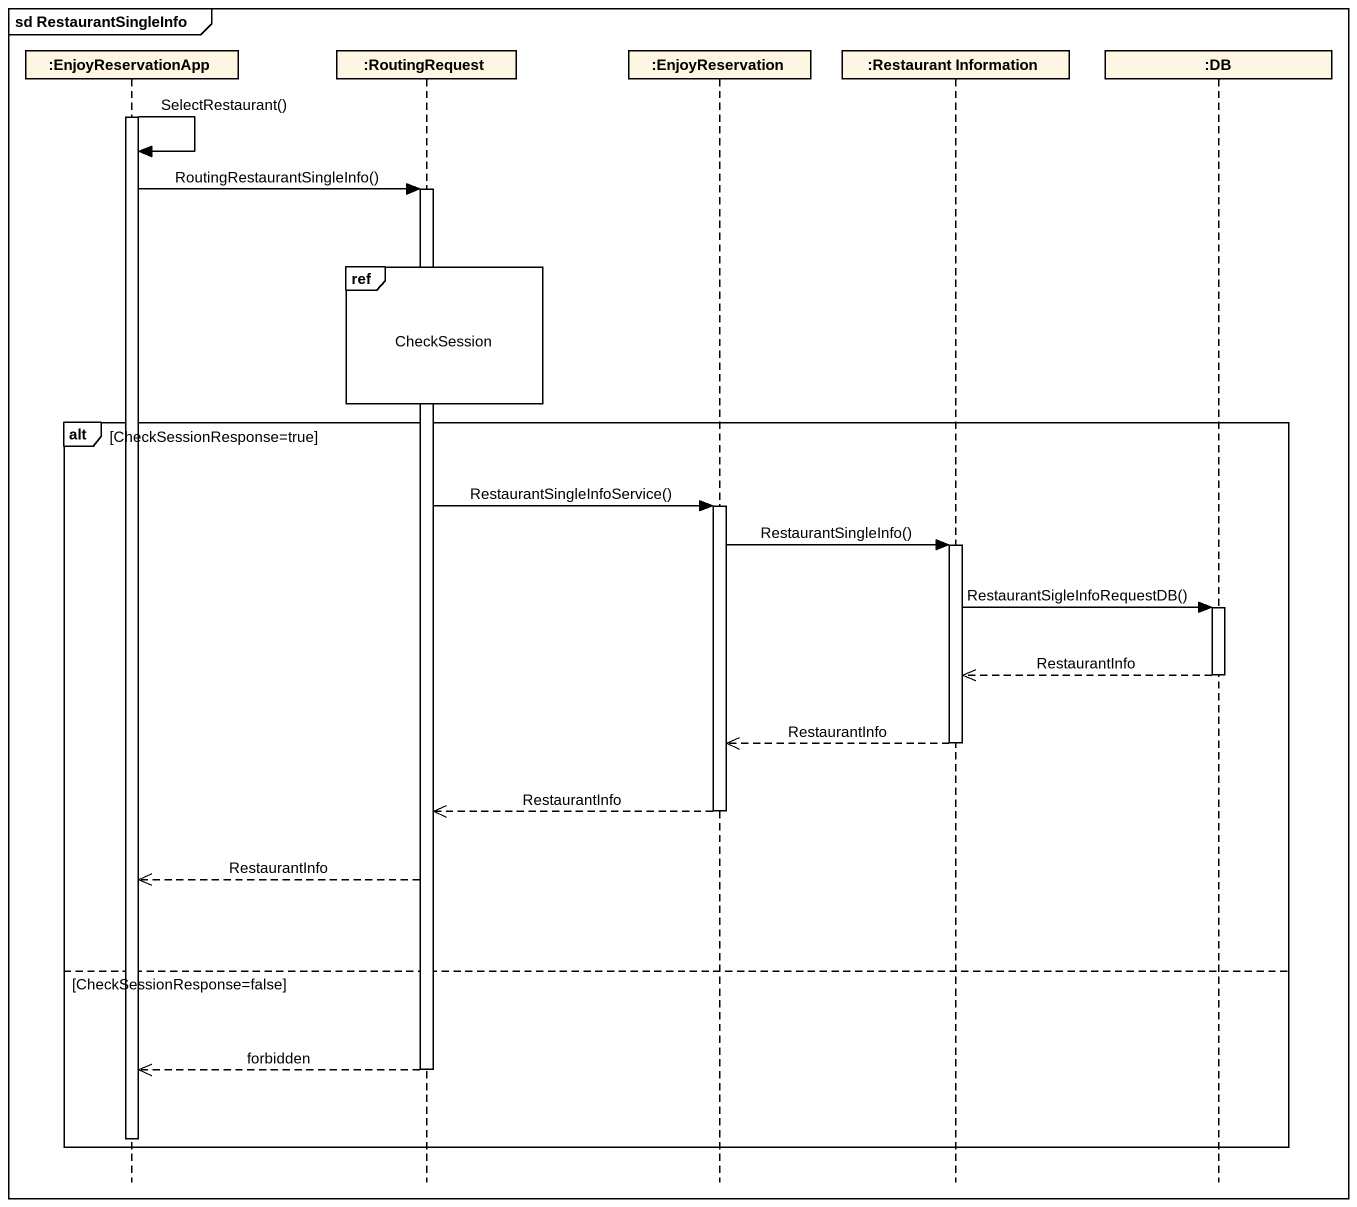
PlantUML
@startuml
mainframe sd RestaurantSingleInfo
hide footbox
participant ":EnjoyReservationApp" as EnjoyReservationApp
participant ":RoutingRequest" as RoutingRequest
participant ":EnjoyReservation" as EnjoyReservation
participant ":Restaurant Information" as Restaurant_Information
participant ":DB" as DB

activate EnjoyReservationApp
EnjoyReservationApp -> EnjoyReservationApp : SelectRestaurant()
EnjoyReservationApp -> RoutingRequest : RoutingRestaurantSingleInfo()
activate RoutingRequest
ref over RoutingRequest : CheckSession
alt CheckSessionResponse=true
  RoutingRequest -> EnjoyReservation : RestaurantSingleInfoService()
  activate EnjoyReservation
  EnjoyReservation -> Restaurant_Information : RestaurantSingleInfo()
  activate Restaurant_Information
  Restaurant_Information -> DB : RestaurantSigleInfoRequestDB()
  activate DB
  DB -->> Restaurant_Information : RestaurantInfo
  deactivate DB
  Restaurant_Information -->> EnjoyReservation : RestaurantInfo
  deactivate Restaurant_Information
  EnjoyReservation -->> RoutingRequest : RestaurantInfo
  deactivate EnjoyReservation
  RoutingRequest -->> EnjoyReservationApp : RestaurantInfo
else CheckSessionResponse=false
  RoutingRequest -->> EnjoyReservationApp : forbidden
  deactivate RoutingRequest
  deactivate EnjoyReservationApp
end
@enduml
